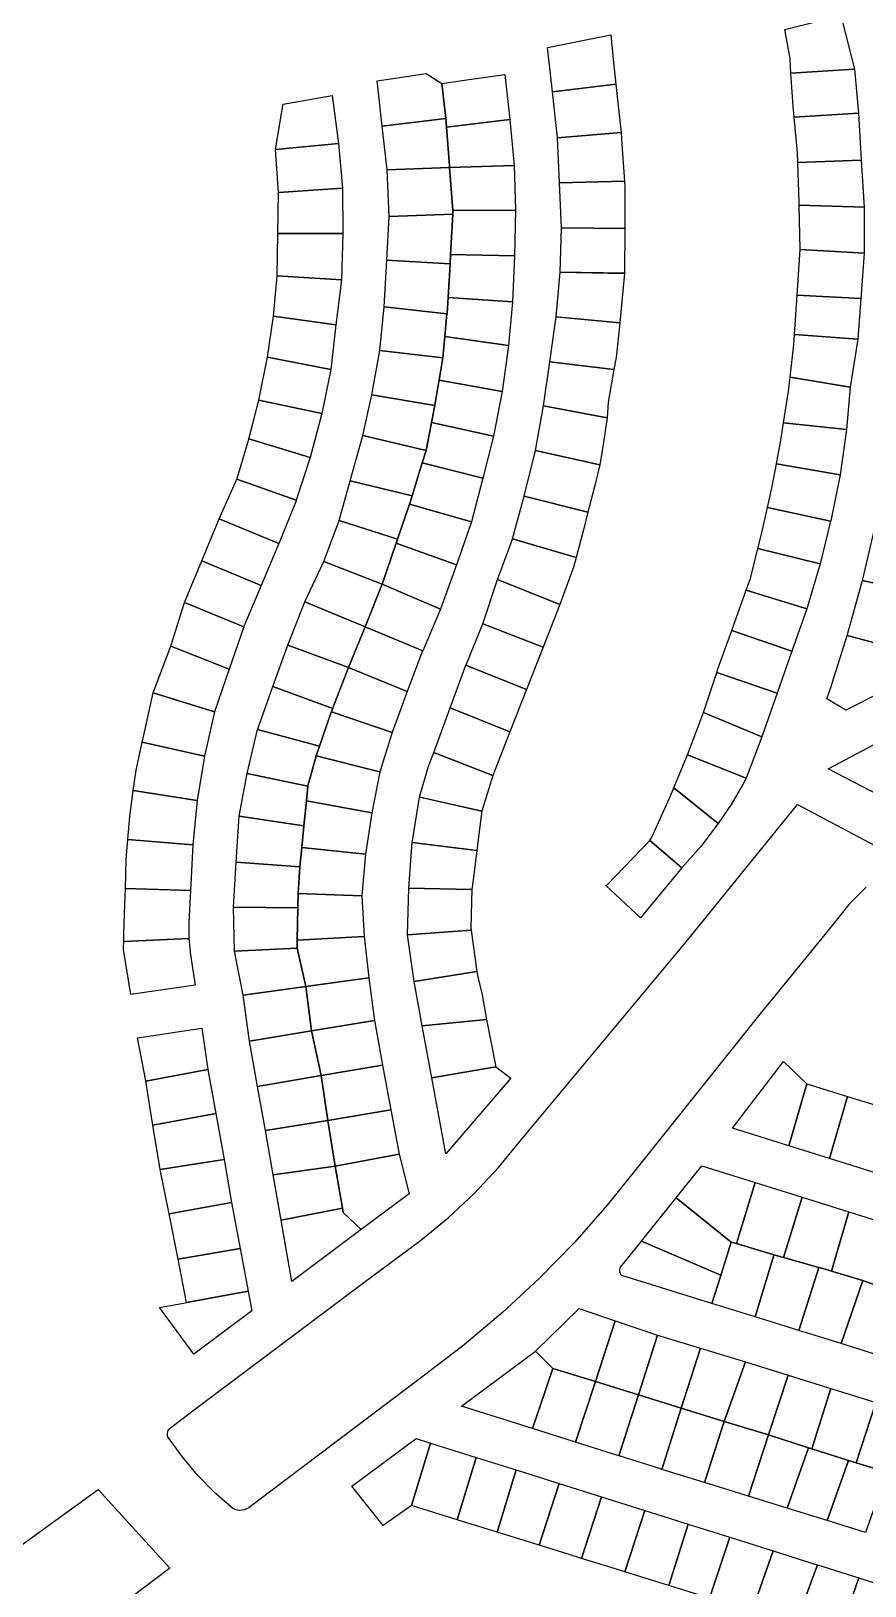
# Model space of a CAD drawing. Header units: millimetres. Extents: x 522658 to 553925, y 7796479 to 7820139.
# Drawn here: x 544043.5 to 544265.5, y 7802383.5 to 7802797.6 of the extents above; entities that cross this region are included whole.
import ezdxf

# ---------------------------------------------------------------- set-up
doc = ezdxf.new("R2010")
doc.units = ezdxf.units.MM
doc.layers.add('ZONA RESIDENCIAL 2 (ZR_2)', color=2, linetype='Continuous')

msp = doc.modelspace()

# ---------------------------------------------------------------- linework, layer by layer
at = {"layer": 'ZONA RESIDENCIAL 2 (ZR_2)'}
for points in [[(544262.69, 7802787.5), (544245.81, 7802786.42), (544245.58, 7802790.23), (544245.57, 7802790.32), (544244.18, 7802798.01), (544259.12, 7802801.75), (544262.69, 7802787.5)], [(544199.23, 7802783.47), (544182.33, 7802781.41), (544181.12, 7802792.57), (544180.99, 7802793.24), (544187.2, 7802794.48), (544197.83, 7802796.59), (544198.52, 7802790.11), (544199.23, 7802783.47)], [(544645.32, 7802765.11), (544386.03, 7802632.81), (544289.51, 7802583.6), (544255.75, 7802601.17), (544281.15, 7802614.61), (544389.95, 7802670.91), (544476.31, 7802715.89), (544622.25, 7802790.51), (544628.65, 7802794.32), (544629.53, 7802794.47), (544634.25, 7802793.28), (544640.2, 7802791.54), (544643.77, 7802788.72), (544646.47, 7802766.89), (544645.32, 7802765.11)], [(544152.9, 7802783.64), (544153.93, 7802774.34), (544137, 7802772.31), (544135.66, 7802784.37), (544148.71, 7802786.34), (544152.9, 7802783.64)], [(544170.98, 7802774.06), (544154.1, 7802772.04), (544153.93, 7802774.34), (544152.9, 7802783.64), (544158.94, 7802784.52), (544169.66, 7802786.08), (544170.98, 7802774.06)], [(544263.77, 7802775.76), (544246.64, 7802774.72), (544246.36, 7802777.63), (544245.81, 7802786.42), (544262.69, 7802787.5), (544263.77, 7802775.76)], [(544125.41, 7802767.65), (544108.57, 7802766.1), (544110.62, 7802778.22), (544110.67, 7802778.12), (544123.64, 7802780.49), (544125.41, 7802767.65)], [(544182.33, 7802781.41), (544199.23, 7802783.47), (544199.76, 7802778.51), (544200.59, 7802770.65), (544183.66, 7802769.15), (544182.33, 7802781.41)], [(544264.53, 7802763.25), (544247.64, 7802762.66), (544247.55, 7802765.22), (544246.64, 7802774.72), (544263.77, 7802775.76), (544264.53, 7802763.25)], [(544154.1, 7802772.04), (544154.89, 7802761.73), (544154.92, 7802761.32), (544138.32, 7802760.7), (544137, 7802772.31), (544153.93, 7802774.34), (544154.1, 7802772.04)], [(544172.1, 7802761.83), (544154.92, 7802761.32), (544154.89, 7802761.73), (544154.1, 7802772.04), (544170.98, 7802774.06), (544172.1, 7802761.83)], [(544126.39, 7802755.77), (544109.44, 7802754.63), (544108.57, 7802766.1), (544125.41, 7802767.65), (544126.39, 7802755.77)], [(544183.66, 7802769.15), (544200.59, 7802770.65), (544200.81, 7802767.44), (544201.46, 7802757.67), (544184.18, 7802757.19), (544183.66, 7802769.15)], [(544247.64, 7802762.66), (544264.53, 7802763.25), (544265.28, 7802750.76), (544248.03, 7802751.28), (544248, 7802752.27), (544247.64, 7802762.66)], [(544155.82, 7802749.84), (544155.79, 7802748.89), (544138.84, 7802748.23), (544138.32, 7802760.7), (544154.92, 7802761.32), (544155.82, 7802749.84)], [(544172.49, 7802749.89), (544155.82, 7802749.84), (544154.92, 7802761.32), (544172.1, 7802761.83), (544172.49, 7802750), (544172.49, 7802749.89)], [(544126.52, 7802743.7), (544109.25, 7802743.7), (544109.44, 7802754.63), (544126.39, 7802755.77), (544126.52, 7802743.8), (544126.52, 7802743.7)], [(544184.18, 7802757.19), (544201.46, 7802757.67), (544201.56, 7802756.09), (544201.55, 7802745), (544184.69, 7802745.26), (544184.18, 7802757.19)], [(544265.25, 7802738.43), (544248.29, 7802739.42), (544248.03, 7802751.28), (544265.28, 7802750.76), (544265.25, 7802738.43)], [(544155.05, 7802735.67), (544138.2, 7802736.6), (544138.84, 7802748.23), (544155.79, 7802748.89), (544155.19, 7802738.1), (544155.05, 7802735.67)], [(544172.25, 7802737.76), (544155.19, 7802738.1), (544155.79, 7802748.89), (544155.82, 7802749.84), (544172.49, 7802749.89), (544172.25, 7802737.76)], [(544126.14, 7802731.36), (544109.06, 7802732.45), (544109.25, 7802743.7), (544126.52, 7802743.7), (544126.14, 7802731.36)], [(544201.52, 7802733.12), (544184.35, 7802733.38), (544184.69, 7802745.26), (544201.55, 7802745), (544201.52, 7802733.12)], [(544265.25, 7802738.43), (544264.38, 7802726.41), (544247.47, 7802727.29), (544248.29, 7802739.42), (544265.25, 7802738.43)], [(544155.05, 7802735.67), (544154.55, 7802726.69), (544154.25, 7802722.44), (544154.24, 7802722.35), (544137.5, 7802724.14), (544138.2, 7802736.6), (544155.05, 7802735.67)], [(544172.25, 7802737.76), (544171.67, 7802725.55), (544154.55, 7802726.69), (544155.05, 7802735.67), (544155.19, 7802738.1), (544172.25, 7802737.76)], [(544126.14, 7802731.36), (544124.66, 7802719.35), (544108.04, 7802721.72), (544109.06, 7802732.45), (544126.14, 7802731.36)], [(544200.47, 7802721.88), (544200.29, 7802719.91), (544185, 7802721.37), (544183.34, 7802721.53), (544184.35, 7802733.38), (544201.52, 7802733.1), (544200.47, 7802721.88)], [(544171.67, 7802725.55), (544170.59, 7802713.89), (544153.67, 7802716.28), (544154.24, 7802722.35), (544154.25, 7802722.44), (544154.55, 7802726.69), (544171.67, 7802725.55)], [(544264.38, 7802726.41), (544263.57, 7802715.58), (544246.76, 7802716.81), (544247.47, 7802727.29), (544264.38, 7802726.41)], [(544106.51, 7802710.82), (544108.04, 7802721.72), (544124.66, 7802719.35), (544123.36, 7802707.48), (544106.51, 7802710.82)], [(544154.24, 7802722.35), (544153.67, 7802716.28), (544153.14, 7802710.61), (544136.4, 7802712.58), (544137.5, 7802724.14), (544154.24, 7802722.35)], [(544198.67, 7802707.49), (544181.59, 7802709.54), (544183.34, 7802721.53), (544200.29, 7802719.91), (544199.27, 7802710.65), (544199.19, 7802710.24), (544198.67, 7802707.49)], [(544168.95, 7802701.66), (544152.14, 7802704.68), (544153.14, 7802710.61), (544153.67, 7802716.28), (544170.59, 7802713.89), (544168.95, 7802701.66)], [(544263.57, 7802715.58), (544261.54, 7802702.77), (544245.6, 7802705.44), (544246.58, 7802714.18), (544246.76, 7802716.81), (544263.57, 7802715.58)], [(544123.36, 7802707.48), (544120.97, 7802695.74), (544104.13, 7802699.34), (544106.51, 7802710.82), (544123.36, 7802707.48)], [(544153.14, 7802710.61), (544151, 7802697.99), (544150.99, 7802697.93), (544134.28, 7802700.75), (544136.4, 7802712.58), (544153.14, 7802710.61)], [(544198.67, 7802707.49), (544197.11, 7802698.83), (544196.89, 7802694.63), (544179.89, 7802697.83), (544181.59, 7802709.54), (544198.67, 7802707.49)], [(544261.54, 7802702.77), (544260.55, 7802691.47), (544243.85, 7802693.25), (544245.19, 7802701.76), (544245.6, 7802705.44), (544261.54, 7802702.77)], [(544166.66, 7802689.77), (544150.12, 7802693.42), (544150.99, 7802697.93), (544151, 7802697.99), (544152.14, 7802704.68), (544168.95, 7802701.66), (544166.66, 7802689.77)], [(544120.97, 7802695.74), (544117.79, 7802684.04), (544101.54, 7802689.06), (544103.08, 7802695.19), (544104.13, 7802699.34), (544120.97, 7802695.74)], [(544150.99, 7802697.93), (544150.12, 7802693.42), (544148.68, 7802685.9), (544131.8, 7802689.91), (544134.28, 7802700.75), (544150.99, 7802697.93)], [(544195.9, 7802688.07), (544194.92, 7802682.07), (544177.8, 7802685.88), (544179.89, 7802697.83), (544196.89, 7802694.63), (544195.9, 7802688.07)], [(544166.66, 7802689.77), (544163.8, 7802678.51), (544147.66, 7802682.62), (544148.68, 7802685.9), (544150.12, 7802693.42), (544166.66, 7802689.77)], [(544258.91, 7802679.4), (544241.94, 7802682.36), (544243.14, 7802688.7), (544243.85, 7802693.25), (544260.55, 7802691.47), (544258.91, 7802679.4)], [(544117.79, 7802684.04), (544114.12, 7802672.7), (544098.34, 7802678.28), (544099.36, 7802681.74), (544101.49, 7802688.9), (544101.54, 7802689.06), (544117.79, 7802684.04)], [(544148.68, 7802685.9), (544147.66, 7802682.62), (544144.95, 7802673.88), (544128.45, 7802677.82), (544131.8, 7802689.91), (544148.68, 7802685.9)], [(544191.77, 7802669.51), (544174.77, 7802673.74), (544174.87, 7802674.11), (544177.8, 7802685.88), (544194.92, 7802682.07), (544193.58, 7802676.64), (544191.77, 7802669.51)], [(544163.8, 7802678.51), (544160.74, 7802666.89), (544144.25, 7802671.63), (544144.95, 7802673.88), (544147.66, 7802682.62), (544163.8, 7802678.51)], [(544256.37, 7802667.12), (544239.53, 7802670.75), (544240.78, 7802676.29), (544241.94, 7802682.36), (544258.91, 7802679.4), (544256.39, 7802667.18), (544256.37, 7802667.12)], [(544093.59, 7802667.69), (544098.34, 7802678.29), (544114.12, 7802672.7), (544114.06, 7802672.52), (544109.56, 7802661.33), (544109.48, 7802661.14), (544093.59, 7802667.69)], [(544144.95, 7802673.88), (544144.25, 7802671.63), (544141.08, 7802662.27), (544125.52, 7802667.25), (544128.45, 7802677.82), (544144.95, 7802673.88)], [(544171.64, 7802662.41), (544174.77, 7802673.74), (544191.77, 7802669.51), (544190.67, 7802665.19), (544188.66, 7802657.41), (544171.64, 7802662.41)], [(544160.74, 7802666.89), (544156.8, 7802655.43), (544140.73, 7802661.25), (544141.08, 7802662.27), (544144.25, 7802671.63), (544160.74, 7802666.89)], [(544253.54, 7802655.75), (544236.98, 7802659.85), (544238.01, 7802664.02), (544239.53, 7802670.75), (544256.37, 7802667.12), (544253.54, 7802655.75)], [(544109.47, 7802661.12), (544104.78, 7802650), (544088.96, 7802656.52), (544093.59, 7802667.69), (544109.47, 7802661.12)], [(544141.08, 7802662.27), (544140.73, 7802661.25), (544137.01, 7802650.28), (544121.44, 7802656.4), (544125.52, 7802667.25), (544141.08, 7802662.27)], [(544280.69, 7802662.15), (544281.35, 7802647.56), (544264.84, 7802651.34), (544268.06, 7802664.89), (544280.69, 7802662.15)], [(544156.8, 7802655.43), (544152.52, 7802643.67), (544137.01, 7802650.28), (544140.73, 7802661.25), (544156.8, 7802655.43)], [(544188.66, 7802657.41), (544188.04, 7802655.08), (544184.29, 7802644.87), (544167.72, 7802651.55), (544171.35, 7802661.36), (544171.64, 7802662.41), (544188.66, 7802657.41)], [(544253.54, 7802655.75), (544250.06, 7802643.72), (544233.87, 7802648.72), (544235.01, 7802651.87), (544236.98, 7802659.85), (544253.54, 7802655.75)], [(544084.41, 7802645.44), (544088.96, 7802656.52), (544104.78, 7802650), (544100.17, 7802639.06), (544100.13, 7802638.96), (544084.41, 7802645.44)], [(544132.45, 7802638.99), (544116.4, 7802645.66), (544121.44, 7802656.4), (544137.01, 7802650.28), (544132.45, 7802638.99)], [(544184.12, 7802644.43), (544179.83, 7802633.53), (544163.78, 7802639.74), (544167.72, 7802651.55), (544184.29, 7802644.87), (544184.12, 7802644.43)], [(544281.35, 7802647.56), (544270.77, 7802633.96), (544260.78, 7802636.68), (544264.84, 7802651.34), (544281.35, 7802647.56)], [(544147.8, 7802632.61), (544132.45, 7802638.99), (544137.01, 7802650.28), (544152.52, 7802643.67), (544147.8, 7802632.61)], [(544250.06, 7802643.72), (544246.07, 7802632.46), (544230.03, 7802638.02), (544230.74, 7802639.99), (544233.87, 7802648.72), (544250.06, 7802643.72)], [(544100.13, 7802638.96), (544096.26, 7802627.68), (544080.7, 7802633.81), (544081.07, 7802634.97), (544084.41, 7802645.44), (544100.13, 7802638.96)], [(544132.45, 7802638.99), (544128.05, 7802628.09), (544111.85, 7802634.11), (544116.4, 7802645.66), (544132.45, 7802638.99)], [(544147.8, 7802632.61), (544147.77, 7802632.53), (544143.68, 7802621.72), (544128.05, 7802628.09), (544132.45, 7802638.99), (544147.8, 7802632.61)], [(544179.83, 7802633.53), (544175.41, 7802622.28), (544159.28, 7802628.72), (544159.33, 7802628.84), (544163.78, 7802639.74), (544179.83, 7802633.53)], [(544246.07, 7802632.46), (544242.11, 7802621.28), (544226.06, 7802626.84), (544226.38, 7802627.81), (544230.03, 7802638.02), (544246.07, 7802632.46)], [(544256.29, 7802622.55), (544260.78, 7802636.68), (544270.77, 7802633.96), (544276.25, 7802624.97), (544263.92, 7802618.57), (544260.4, 7802616.74), (544255.33, 7802619.8), (544256.29, 7802622.55)], [(544096.26, 7802627.68), (544092.35, 7802616.28), (544076, 7802621.39), (544076.81, 7802623.53), (544080.7, 7802633.81), (544096.26, 7802627.68)], [(544128.05, 7802628.09), (544123.85, 7802617.35), (544123.82, 7802617.25), (544107.91, 7802623.07), (544111.85, 7802634.11), (544128.05, 7802628.09)], [(544139.63, 7802610.79), (544123.46, 7802616.29), (544123.82, 7802617.25), (544123.85, 7802617.35), (544128.05, 7802628.09), (544143.68, 7802621.72), (544139.63, 7802610.79)], [(544175.41, 7802622.28), (544170.98, 7802611.02), (544155.08, 7802617.39), (544159.28, 7802628.72), (544175.41, 7802622.28)], [(544238.01, 7802609.7), (544222.52, 7802616.12), (544226.06, 7802626.84), (544242.11, 7802621.28), (544238.01, 7802609.7)], [(544120.3, 7802607.14), (544103.85, 7802611.63), (544103.9, 7802611.82), (544107.91, 7802623.07), (544123.82, 7802617.25), (544123.46, 7802616.29), (544123.24, 7802615.66), (544120.3, 7802607.14)], [(544089.71, 7802604.5), (544073.1, 7802608.22), (544073.88, 7802611.74), (544076, 7802621.39), (544092.35, 7802616.28), (544089.71, 7802604.5)], [(544139.63, 7802610.79), (544136.33, 7802600.32), (544119.42, 7802604.58), (544120.3, 7802607.14), (544123.24, 7802615.66), (544123.46, 7802616.29), (544139.63, 7802610.79)], [(544170.98, 7802611.02), (544166.43, 7802599.37), (544150.71, 7802605.51), (544155.08, 7802617.39), (544170.98, 7802611.02)], [(544233.92, 7802598.69), (544218.29, 7802604.9), (544222.52, 7802616.12), (544238.01, 7802609.7), (544233.92, 7802598.69)], [(544120.3, 7802607.14), (544119.42, 7802604.58), (544117.19, 7802596.54), (544101.06, 7802599.93), (544103.85, 7802611.63), (544120.3, 7802607.14)], [(544089.71, 7802604.5), (544087.79, 7802592.75), (544070.72, 7802595.33), (544071.47, 7802600.8), (544073.1, 7802608.22), (544089.71, 7802604.5)], [(544136.33, 7802600.32), (544134.2, 7802589.42), (544116.81, 7802592.65), (544117.19, 7802596.54), (544119.42, 7802604.58), (544136.33, 7802600.32)], [(544166.43, 7802599.37), (544163.54, 7802589.84), (544146.89, 7802593.62), (544149.35, 7802601.82), (544150.71, 7802605.51), (544166.43, 7802599.37)], [(544214.6, 7802596.08), (544218.29, 7802604.9), (544233.92, 7802598.69), (544232.98, 7802596.95), (544229.85, 7802591.66), (544226.43, 7802586.55), (544214.6, 7802596.08)], [(544117.19, 7802596.54), (544116.81, 7802592.65), (544116.17, 7802586), (544098.92, 7802588.5), (544101.06, 7802599.93), (544117.19, 7802596.54)], [(544069.81, 7802588.48), (544070.72, 7802595.33), (544087.79, 7802592.75), (544086.6, 7802580.91), (544069.31, 7802582.34), (544069.81, 7802588.48)], [(544144.97, 7802581.51), (544145.13, 7802582.54), (544146.89, 7802593.62), (544147.56, 7802593.47), (544163.54, 7802589.84), (544162.99, 7802585.91), (544162.17, 7802579.4), (544144.97, 7802581.51)], [(544226.43, 7802586.55), (544221.79, 7802580.5), (544216.73, 7802574.79), (544208.27, 7802582.04), (544208.82, 7802583.16), (544213.44, 7802593.29), (544214.6, 7802596.08), (544226.43, 7802586.55)], [(544132.58, 7802578.41), (544115.59, 7802580.16), (544116.15, 7802585.83), (544116.17, 7802586), (544116.81, 7802592.65), (544134.2, 7802589.42), (544132.58, 7802578.41)], [(544116.17, 7802586), (544116.15, 7802585.83), (544115.59, 7802580.16), (544115.08, 7802575.01), (544098.12, 7802576.26), (544098.92, 7802588.5), (544116.17, 7802586)], [(544086.6, 7802580.91), (544085.96, 7802568.77), (544068.64, 7802569.27), (544068.88, 7802577.05), (544069.31, 7802582.34), (544086.6, 7802580.91)], [(544162.17, 7802579.4), (544161.35, 7802572.93), (544160.9, 7802569), (544144.05, 7802569.37), (544144.97, 7802581.51), (544162.17, 7802579.4)], [(544216.73, 7802574.79), (544205.73, 7802561.47), (544196.52, 7802570.08), (544196.75, 7802570.13), (544208.27, 7802582.04), (544216.73, 7802574.79)], [(544132.58, 7802578.41), (544131.62, 7802567.36), (544114.59, 7802567.91), (544115.08, 7802575.01), (544115.59, 7802580.16), (544132.58, 7802578.41)], [(544115.08, 7802575.01), (544114.59, 7802567.91), (544114.52, 7802564.11), (544097.41, 7802564.31), (544098.12, 7802576.26), (544115.08, 7802575.01)], [(544085.53, 7802555.98), (544068.2, 7802555.14), (544068.27, 7802557.28), (544068.51, 7802565.03), (544068.64, 7802569.27), (544080.48, 7802568.93), (544085.96, 7802568.77), (544085.51, 7802560.26), (544085.5, 7802556.78), (544085.53, 7802555.98)], [(544160.6, 7802558.96), (544160.65, 7802558.17), (544143.73, 7802556.9), (544144.05, 7802569.37), (544160.9, 7802569), (544160.6, 7802558.96)], [(544114.52, 7802564.11), (544114.37, 7802555.51), (544114.33, 7802553.53), (544114.37, 7802553.37), (544097.71, 7802552.56), (544097.41, 7802564.31), (544114.52, 7802564.11)], [(544131.62, 7802567.36), (544132.24, 7802556.47), (544114.37, 7802555.51), (544114.52, 7802564.11), (544114.59, 7802567.91), (544131.62, 7802567.36)], [(544133.42, 7802545.5), (544116.63, 7802543.13), (544114.37, 7802553.37), (544114.33, 7802553.53), (544114.37, 7802555.51), (544132.24, 7802556.47), (544133.42, 7802545.5)], [(544162.15, 7802547.15), (544145.52, 7802544.47), (544143.73, 7802556.9), (544160.65, 7802558.17), (544162.15, 7802547.15)], [(544068.2, 7802555.14), (544085.53, 7802555.98), (544085.96, 7802551.65), (544087.19, 7802543.55), (544070.06, 7802541.03), (544068.14, 7802553.01), (544068.16, 7802553.53), (544068.2, 7802555.14)], [(544097.71, 7802552.56), (544114.37, 7802553.37), (544116.63, 7802543.13), (544100.01, 7802540.83), (544097.71, 7802552.56)], [(544134.94, 7802534.16), (544118.16, 7802531.37), (544116.63, 7802543.13), (544133.42, 7802545.5), (544134.94, 7802534.16)], [(544162.36, 7802546.12), (544163.63, 7802540.96), (544164.76, 7802534.42), (544147.67, 7802532.68), (544145.52, 7802544.47), (544162.15, 7802547.15), (544162.36, 7802546.12)], [(544100.01, 7802540.83), (544116.63, 7802543.13), (544118.16, 7802531.37), (544101.64, 7802528.62), (544100.01, 7802540.83)], [(544071.9, 7802529.53), (544088.95, 7802532.04), (544090.63, 7802521.05), (544074.05, 7802517.95), (544074.04, 7802518.01), (544071.9, 7802529.53)], [(544120.72, 7802519.44), (544103.81, 7802516.57), (544101.64, 7802528.62), (544118.16, 7802531.37), (544120.72, 7802519.44)], [(544137.1, 7802522.22), (544120.72, 7802519.44), (544118.16, 7802531.37), (544134.94, 7802534.16), (544137.1, 7802522.22)], [(544147.67, 7802532.68), (544164.76, 7802534.42), (544167.24, 7802521.74), (544150.21, 7802518.82), (544147.67, 7802532.68)], [(544250.04, 7802517.26), (544245.2, 7802500.75), (544230.2, 7802505.43), (544243.84, 7802523.22), (544250.04, 7802517.26)], [(544092.73, 7802509.35), (544075.99, 7802506.24), (544074.05, 7802517.95), (544090.63, 7802521.05), (544092.73, 7802509.35)], [(544122.55, 7802507.53), (544105.91, 7802504.78), (544103.81, 7802516.57), (544120.72, 7802519.44), (544122.55, 7802507.53)], [(544139.27, 7802510.29), (544122.55, 7802507.53), (544120.72, 7802519.44), (544137.1, 7802522.22), (544139.27, 7802510.29)], [(544150.21, 7802518.82), (544167.24, 7802521.74), (544171.26, 7802518.76), (544153.91, 7802498.59), (544150.21, 7802518.82)], [(544260.87, 7802513.89), (544256.03, 7802497.37), (544245.2, 7802500.75), (544250.04, 7802517.26), (544260.87, 7802513.89)], [(544272.72, 7802510.2), (544267.66, 7802493.75), (544256.03, 7802497.37), (544260.87, 7802513.89), (544272.72, 7802510.2)], [(544094.9, 7802497.11), (544077.94, 7802494.44), (544075.99, 7802506.24), (544092.73, 7802509.35), (544094.9, 7802497.11)], [(544124.44, 7802495.29), (544107.97, 7802493), (544105.91, 7802504.78), (544122.55, 7802507.53), (544124.44, 7802495.29)], [(544141.53, 7802498.52), (544124.44, 7802495.29), (544122.55, 7802507.53), (544139.27, 7802510.29), (544141.53, 7802498.52)], [(544124.44, 7802495.29), (544141.53, 7802498.52), (544144.14, 7802487.98), (544131.42, 7802478.43), (544126.63, 7802482.96), (544126.42, 7802484.15), (544124.44, 7802495.29)], [(544096.93, 7802485.65), (544080.27, 7802482.65), (544077.94, 7802494.44), (544094.9, 7802497.11), (544096.93, 7802485.65)], [(544107.97, 7802493), (544124.44, 7802495.29), (544126.42, 7802484.15), (544110.08, 7802480.95), (544107.97, 7802493)], [(544215.29, 7802486.91), (544222.09, 7802495.37), (544236.28, 7802490.94), (544231.28, 7802474.69), (544229.92, 7802475.09), (544215.29, 7802486.91)], [(544248.78, 7802487.04), (544243.85, 7802470.97), (544241.23, 7802471.74), (544231.28, 7802474.69), (544236.28, 7802490.94), (544248.78, 7802487.04)], [(544099.23, 7802473.36), (544082.65, 7802470.58), (544080.27, 7802482.65), (544096.93, 7802485.65), (544099.23, 7802473.36)], [(544227.15, 7802466.28), (544205.98, 7802475.35), (544215.29, 7802486.91), (544229.92, 7802475.09), (544227.15, 7802466.28)], [(544261.18, 7802483.17), (544256.58, 7802467.37), (544255.27, 7802467.8), (544253.25, 7802468.36), (544243.85, 7802470.97), (544248.78, 7802487.04), (544261.18, 7802483.17)], [(544110.08, 7802480.95), (544126.42, 7802484.15), (544126.63, 7802482.96), (544131.42, 7802478.43), (544112.95, 7802464.58), (544110.08, 7802480.95)], [(544273.67, 7802479.27), (544268.83, 7802463.46), (544264.9, 7802464.85), (544256.58, 7802467.37), (544261.18, 7802483.17), (544273.67, 7802479.27)], [(544082.65, 7802470.58), (544099.23, 7802473.36), (544101.35, 7802462), (544084.94, 7802459.01), (544082.65, 7802470.58)], [(544227.15, 7802466.28), (544227.13, 7802466.22), (544224.77, 7802458.74), (544200.77, 7802466.21), (544200.56, 7802466.48), (544200.4, 7802466.79), (544200.29, 7802467.12), (544200.24, 7802467.46), (544200.26, 7802467.81), (544200.32, 7802468.15), (544200.45, 7802468.47), (544205.72, 7802475.02), (544205.98, 7802475.35), (544227.15, 7802466.28)], [(544231.28, 7802474.69), (544241.23, 7802471.74), (544241.21, 7802471.66), (544236.29, 7802455.16), (544224.77, 7802458.74), (544227.13, 7802466.22), (544229.92, 7802475.09), (544231.28, 7802474.69)], [(544253.25, 7802468.36), (544247.89, 7802451.55), (544236.29, 7802455.16), (544241.21, 7802471.66), (544241.23, 7802471.74), (544243.85, 7802470.97), (544253.25, 7802468.36)], [(544264.9, 7802464.85), (544259.14, 7802448.06), (544249.92, 7802450.92), (544248.1, 7802451.49), (544247.89, 7802451.55), (544253.25, 7802468.36), (544255.27, 7802467.8), (544256.58, 7802467.37), (544264.9, 7802464.85)], [(544102.31, 7802456.84), (544086.85, 7802445.28), (544077.76, 7802457.69), (544084.53, 7802458.93), (544101.35, 7802462), (544102.31, 7802456.84)], [(544259.14, 7802448.06), (544264.9, 7802464.85), (544268.83, 7802463.46), (544275.96, 7802461.16), (544270.71, 7802444.46), (544270.32, 7802444.58), (544259.69, 7802447.89), (544259.36, 7802447.99), (544259.14, 7802448.06)], [(544198.99, 7802454.17), (544193.74, 7802437.98), (544182.4, 7802441.48), (544177.77, 7802446.07), (544189.4, 7802457.39), (544198.99, 7802454.17)], [(544210.31, 7802450.36), (544205.19, 7802434.44), (544193.74, 7802437.98), (544198.99, 7802454.17), (544210.31, 7802450.36)], [(544221.71, 7802446.86), (544216.59, 7802430.91), (544205.19, 7802434.44), (544210.31, 7802450.36), (544221.71, 7802446.86)], [(544182.4, 7802441.48), (544176.97, 7802425.46), (544158.11, 7802431.41), (544177.77, 7802446.07), (544182.4, 7802441.48)], [(544233.71, 7802443.17), (544228.04, 7802427.35), (544216.59, 7802430.91), (544221.71, 7802446.86), (544233.71, 7802443.17)], [(544176.97, 7802425.46), (544182.4, 7802441.48), (544193.74, 7802437.98), (544188.46, 7802421.83), (544176.97, 7802425.46)], [(544245.08, 7802439.68), (544239.86, 7802423.76), (544228.04, 7802427.35), (544233.71, 7802443.17), (544245.08, 7802439.68)], [(544205.19, 7802434.44), (544199.98, 7802418.19), (544188.46, 7802421.83), (544193.74, 7802437.98), (544205.19, 7802434.44)], [(544256.41, 7802436.13), (544251.32, 7802420.05), (544250.43, 7802420.34), (544239.86, 7802423.76), (544245.08, 7802439.68), (544256.41, 7802436.13)], [(544251.32, 7802420.05), (544256.41, 7802436.13), (544268.15, 7802432.45), (544268.38, 7802432.38), (544263.16, 7802416.35), (544261.09, 7802416.92), (544251.32, 7802420.05)], [(544216.59, 7802430.91), (544211.43, 7802414.58), (544210.82, 7802414.77), (544200.11, 7802418.15), (544199.98, 7802418.19), (544205.19, 7802434.44), (544216.59, 7802430.91)], [(544279.64, 7802428.85), (544275.06, 7802412.65), (544274.39, 7802412.88), (544271.35, 7802413.81), (544263.16, 7802416.35), (544268.38, 7802432.38), (544279.55, 7802428.88), (544279.64, 7802428.85)], [(544228.04, 7802427.35), (544222.78, 7802411.07), (544211.43, 7802414.58), (544216.59, 7802430.91), (544228.04, 7802427.35)], [(544239.86, 7802423.76), (544234.53, 7802407.44), (544222.78, 7802411.07), (544228.04, 7802427.35), (544239.86, 7802423.76)], [(544250.43, 7802420.34), (544244.76, 7802404.27), (544234.53, 7802407.44), (544239.86, 7802423.76), (544250.43, 7802420.34)], [(544149.86, 7802421.59), (544144.79, 7802404.93), (544137.23, 7802399.59), (544128.92, 7802410.06), (544146.04, 7802422.8), (544149.86, 7802421.59)], [(544161.97, 7802417.77), (544156.96, 7802401.15), (544144.79, 7802404.93), (544149.86, 7802421.59), (544161.97, 7802417.77)], [(544251.32, 7802420.05), (544261.09, 7802416.92), (544255.47, 7802400.95), (544244.76, 7802404.27), (544250.43, 7802420.34), (544251.32, 7802420.05)], [(544172.63, 7802414.41), (544167.57, 7802397.86), (544156.96, 7802401.15), (544161.97, 7802417.77), (544172.63, 7802414.41)], [(544263.16, 7802416.35), (544271.35, 7802413.81), (544265.68, 7802397.79), (544255.47, 7802400.95), (544261.09, 7802416.92), (544263.16, 7802416.35)], [(544184.08, 7802410.8), (544178.8, 7802394.38), (544175.08, 7802395.53), (544167.57, 7802397.86), (544172.63, 7802414.41), (544184.08, 7802410.8)], [(544080.45, 7802388.27), (544002.56, 7802329.43), (543877.25, 7802235.18), (543860.17, 7802263.62), (543997.84, 7802363.24), (544061.39, 7802409.22), (544080.45, 7802388.27)], [(544195.39, 7802407.23), (544190.09, 7802390.87), (544186.48, 7802391.99), (544178.8, 7802394.38), (544184.08, 7802410.8), (544195.39, 7802407.23)], [(544198.19, 7802388.36), (544190.09, 7802390.87), (544195.39, 7802407.23), (544206.95, 7802403.59), (544201.57, 7802387.31), (544198.19, 7802388.36)], [(544213.31, 7802383.63), (544209.83, 7802384.72), (544201.57, 7802387.31), (544206.95, 7802403.59), (544218.4, 7802399.99), (544213.31, 7802383.63)], [(544229.55, 7802396.48), (544224.11, 7802380.25), (544213.31, 7802383.63), (544218.4, 7802399.99), (544229.55, 7802396.48)], [(544241.05, 7802392.86), (544235.37, 7802376.72), (544224.11, 7802380.25), (544229.55, 7802396.48), (544241.05, 7802392.86)], [(544252.86, 7802389.15), (544246.92, 7802373.1), (544235.37, 7802376.72), (544241.05, 7802392.86), (544251.89, 7802389.45), (544252.86, 7802389.15)], [(544246.92, 7802373.1), (544252.86, 7802389.15), (544263.87, 7802385.68), (544258.31, 7802369.53), (544246.92, 7802373.1)], [(544275.61, 7802382.02), (544270.74, 7802365.64), (544258.31, 7802369.53), (544263.87, 7802385.68), (544264.34, 7802385.53), (544275.61, 7802382.02)]]:
    msp.add_lwpolyline(points, close=True, dxfattribs=at)
msp.add_lwpolyline([(544265.81, 7802569.64), (544261.19, 7802564.99), (544257.14, 7802559.84), (544240.78, 7802539.79), (544238.62, 7802537.14), (544205.25, 7802495.34), (544196.92, 7802484.93), (544188.1, 7802474.94), (544178.79, 7802465.39), (544169.03, 7802456.31), (544158.83, 7802447.72), (544148.23, 7802439.64), (544101.96, 7802404.71), (544101.46, 7802404.33), (544100.91, 7802404.03), (544100.32, 7802403.81), (544099.71, 7802403.69), (544099.08, 7802403.66), (544098.46, 7802403.73), (544097.85, 7802403.9), (544097.28, 7802404.15), (544097.28, 7802404.15), (544092.4, 7802408.4), (544087.87, 7802413.03), (544083.72, 7802418), (544079.97, 7802423.28), (544079.88, 7802423.6), (544079.85, 7802423.93), (544079.86, 7802424.26), (544079.93, 7802424.59), (544080.05, 7802424.9), (544080.22, 7802425.19), (544080.44, 7802425.44), (544080.69, 7802425.66), (544087.35, 7802430.82), (544131.72, 7802464.08), (544147.2, 7802475.51), (544154.55, 7802481.53), (544161.47, 7802488.03), (544167.95, 7802494.98), (544173.95, 7802502.34), (544217.9, 7802555.1), (544247.5, 7802591.65), (544275.71, 7802576.72)], dxfattribs=at)

doc.saveas('drawing.dxf')
